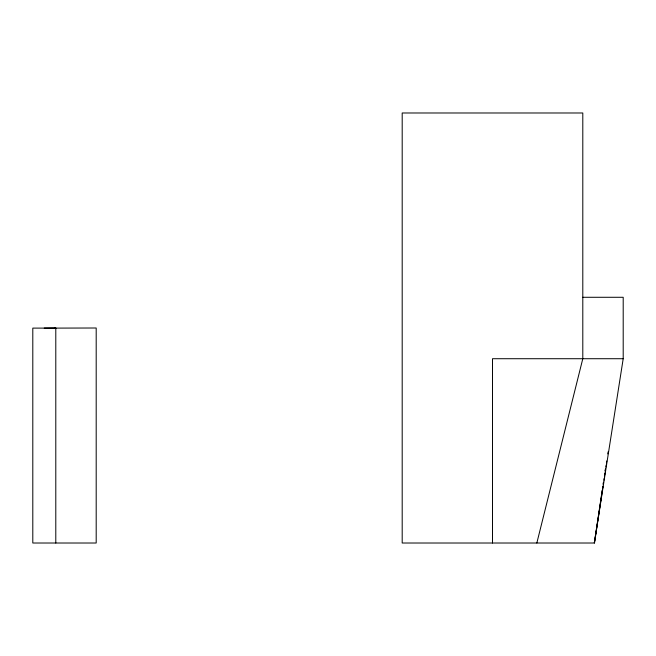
<?xml version="1.0" encoding="UTF-8"?>
<svg xmlns="http://www.w3.org/2000/svg" width="656" height="656" viewBox="0 0 656 656"><rect width="100%" height="100%" fill="white"/><g stroke="black" fill="none" stroke-linecap="round" stroke-linejoin="round"><path stroke-width="0.98" d="M602.962 486.301L594.516 543.012L402.194 543.012L402.194 112.988L582.799 112.988L582.799 358.717L536.838 543.012M603.266 484.276L603.569 482.25M603.873 480.225L604.168 478.208M604.471 476.182L604.922 473.14M605.226 471.115L605.529 469.089M605.832 467.064L606.128 465.038M606.431 463.013L606.734 460.988M607.792 453.903L608.087 451.877M601.618 494.403L594.328 543.012L623.2 358.717L623.2 297.283L582.799 297.283M601.921 492.377L602.224 490.352M602.528 488.326L602.831 486.301M603.135 484.276L603.438 482.25M604.504 475.165L604.807 473.14M605.111 471.115L605.414 469.089M54.481 328.107L96.194 328L96.194 543.012L32.8 543.012L32.8 328.107L55.793 328.107M44.239 328.107L55.793 328L55.793 543.012M623.2 358.717L492.5 358.717L492.5 543.012"/></g></svg>
